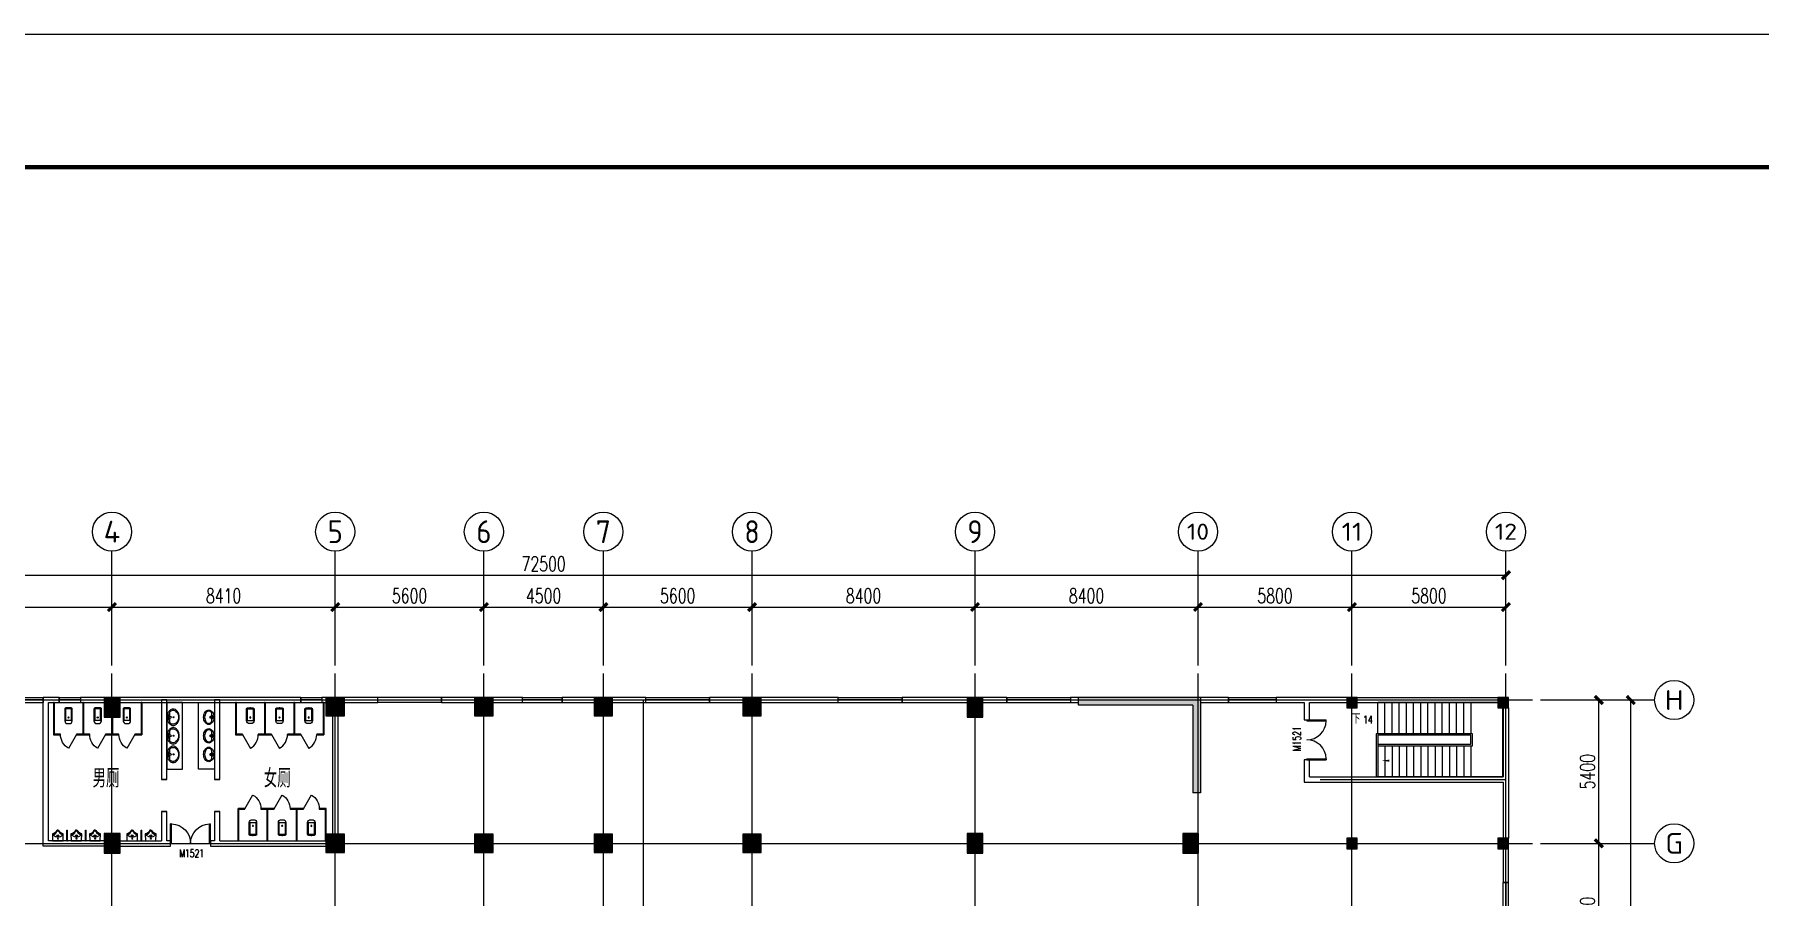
# Model space of a CAD drawing. Extents: x -1 to 1050000, y -900000 to 0.
# Drawn here: x 459762 to 524742, y -224264 to -191800 of the extents above; entities that cross this region are included whole.
import ezdxf
from ezdxf.enums import TextEntityAlignment as Align

# ---------------------------------------------------------------- set-up
doc = ezdxf.new("R2010")
doc.units = 0
doc.header["$LTSCALE"] = 1000
doc.header["$MEASUREMENT"] = 0
doc.linetypes.add('DASH', pattern=[0.35, 0.25, -0.1])
for name, color, linetype in [('AXIS', 3, 'Continuous'), ('AXIS_TEXT', 7, 'Continuous'), ('COLUMN', 9, 'Continuous'), ('DIM_SYMB', 3, 'Continuous'), ('G-ANNO-TTLB-THIN', 151, 'Continuous'), ('LATRINE', 6, 'Continuous'), ('LVTRY', 6, 'Continuous'), ('PUB_HATCH', 8, 'Continuous'), ('PUB_TEXT', 7, 'Continuous'), ('STAIR', 2, 'Continuous'), ('Text', 7, 'Continuous'), ('WALL', 9, 'Continuous'), ('WINDOW', 4, 'Continuous'), ('WINDOW_TEXT', 7, 'Continuous')]:
    doc.layers.add(name, color=color, linetype=linetype)
doc.layers.add('DOTE', color=1, linetype='Continuous', plot=False)
doc.layers.add('DOTE_EXCLUDED', color=1, linetype='Continuous', plot=False)
doc.layers.add('G-ANNO-TTLB-WIDE', color=214, linetype='Continuous', lineweight=100)
doc.styles.add('_TCH_AXIS', font='tssdeng.shx', dxfattribs={"bigfont": 'GBCBIG.shx'})
doc.styles.add('_TCH_DIM', font='SIMPLEX', dxfattribs={"bigfont": 'GBCBIG'})
doc.styles.add('_TCH_DIM_T3', font='SIMPLEX', dxfattribs={"width": 0.705882, "bigfont": 'GBCBIG'})
doc.styles.add('_TCH_WINDOW', font='SIMPLEX', dxfattribs={"bigfont": 'GBCBIG'})
doc.styles.add('COMPLEX', font='COMPLEX')
doc.styles.get("Standard").update_dxf_attribs({"font": 'gbenor.shx', "bigfont": 'gbcbig.shx'})
doc.dimstyles.new('_TCH_ARCH&&100', dxfattribs={"dimtxt": 297.5, "dimasz": 100, "dimexe": 250, "dimexo": 300, "dimgap": 126.25, "dimtad": 1, "dimdec": 0, "dimzin": 0, "dimdsep": 46, "dimtxsty": '_TCH_DIM_T3', "dimblk": 'ARCHTICK', "dimcen": 0.09, "dimclrt": 7, "dimazin": 2, "dimtfac": 1, "dimtdec": 0, "dimtix": 1, "dimtmove": 2, "dimatfit": 3, "dimfxl": 1, "dimtolj": 1, "dimtzin": 0, "dimarcsym": 0})

# ---------------------------------------------------------------- blocks, each defined once
blk = doc.blocks.new('_AXISO')
blk.add_circle((0, 0), 0.5)
at = {"layer": 'AXIS_TEXT', "style": 'COMPLEX', "width": 1.041667}
blk.add_attdef('A', text='', height=0.56, dxfattribs=at).set_placement((-0.25, -0.28), (0.25, -0.28), align=Align.FIT)
blk = doc.blocks.new('_ArchTick')
at = {"color": 0, "linetype": 'ByBlock', "const_width": 0.4}
blk.add_lwpolyline([(-0.5, -0.5), (0.5, 0.5)], dxfattribs=at)
blk = doc.blocks.new('*D342')
at = {"layer": 'AXIS', "color": 0, "lineweight": -2, "transparency": 16777216}
for p, q in [((454291, -215563), (454291, -213113)), ((462680, -215563), (462680, -213113)), ((454291, -213363), (462680, -213363))]:
    blk.add_line(p, q, dxfattribs=at)
at = {"layer": 'Defpoints', "color": 0, "transparency": 16777216}
for p in [(462680, -213363), (454291, -215863), (462680, -215863)]:
    blk.add_point(p, dxfattribs=at)
at = {"layer": 'AXIS', "color": 0, "lineweight": -2, "transparency": 16777216, "xscale": 300, "yscale": 300, "zscale": 300, "rotation": 180}
blk.add_blockref('_ArchTick', (454291, -213363), dxfattribs=at)
at = {"layer": 'AXIS', "color": 0, "lineweight": -2, "transparency": 16777216, "xscale": 300, "yscale": 300, "zscale": 300}
blk.add_blockref('_ArchTick', (462680, -213363), dxfattribs=at)
at = {"layer": 'AXIS', "color": 7, "transparency": 16777216, "insert": (458486, -212938), "char_height": 550, "attachment_point": 5, "style": '_TCH_DIM_T3'}
blk.add_mtext('\\A1;8390', dxfattribs=at)
blk = doc.blocks.new('*D343')
at = {"layer": 'AXIS', "color": 0, "lineweight": -2, "transparency": 16777216}
for p, q in [((462680, -215563), (462680, -213113)), ((471091, -215563), (471091, -213113)), ((462680, -213363), (471091, -213363))]:
    blk.add_line(p, q, dxfattribs=at)
at = {"layer": 'Defpoints', "color": 0, "transparency": 16777216}
for p in [(471091, -213363), (462680, -215863), (471091, -215863)]:
    blk.add_point(p, dxfattribs=at)
at = {"layer": 'AXIS', "color": 0, "lineweight": -2, "transparency": 16777216, "xscale": 300, "yscale": 300, "zscale": 300, "rotation": 180}
blk.add_blockref('_ArchTick', (462680, -213363), dxfattribs=at)
at = {"layer": 'AXIS', "color": 0, "lineweight": -2, "transparency": 16777216, "xscale": 300, "yscale": 300, "zscale": 300}
blk.add_blockref('_ArchTick', (471091, -213363), dxfattribs=at)
at = {"layer": 'AXIS', "color": 7, "transparency": 16777216, "insert": (466886, -212938), "char_height": 550, "attachment_point": 5, "style": '_TCH_DIM_T3'}
blk.add_mtext('\\A1;8410', dxfattribs=at)
blk = doc.blocks.new('*D344')
at = {"layer": 'AXIS', "color": 0, "lineweight": -2, "transparency": 16777216}
for p, q in [((471091, -215563), (471091, -213113)), ((476691, -215563), (476691, -213113)), ((471091, -213363), (476691, -213363))]:
    blk.add_line(p, q, dxfattribs=at)
at = {"layer": 'Defpoints', "color": 0, "transparency": 16777216}
for p in [(476691, -213363), (471091, -215863), (476691, -215863)]:
    blk.add_point(p, dxfattribs=at)
at = {"layer": 'AXIS', "color": 0, "lineweight": -2, "transparency": 16777216, "xscale": 300, "yscale": 300, "zscale": 300, "rotation": 180}
blk.add_blockref('_ArchTick', (471091, -213363), dxfattribs=at)
at = {"layer": 'AXIS', "color": 0, "lineweight": -2, "transparency": 16777216, "xscale": 300, "yscale": 300, "zscale": 300}
blk.add_blockref('_ArchTick', (476691, -213363), dxfattribs=at)
at = {"layer": 'AXIS', "color": 7, "transparency": 16777216, "insert": (473891, -212938), "char_height": 550, "attachment_point": 5, "style": '_TCH_DIM_T3'}
blk.add_mtext('\\A1;5600', dxfattribs=at)
blk = doc.blocks.new('*D345')
at = {"layer": 'AXIS', "color": 0, "lineweight": -2, "transparency": 16777216}
for p, q in [((476691, -215563), (476691, -213113)), ((481191, -215563), (481191, -213113)), ((476691, -213363), (481191, -213363))]:
    blk.add_line(p, q, dxfattribs=at)
at = {"layer": 'Defpoints', "color": 0, "transparency": 16777216}
for p in [(481191, -213363), (476691, -215863), (481191, -215863)]:
    blk.add_point(p, dxfattribs=at)
at = {"layer": 'AXIS', "color": 0, "lineweight": -2, "transparency": 16777216, "xscale": 300, "yscale": 300, "zscale": 300, "rotation": 180}
blk.add_blockref('_ArchTick', (476691, -213363), dxfattribs=at)
at = {"layer": 'AXIS', "color": 0, "lineweight": -2, "transparency": 16777216, "xscale": 300, "yscale": 300, "zscale": 300}
blk.add_blockref('_ArchTick', (481191, -213363), dxfattribs=at)
at = {"layer": 'AXIS', "color": 7, "transparency": 16777216, "insert": (478941, -212938), "char_height": 550, "attachment_point": 5, "style": '_TCH_DIM_T3'}
blk.add_mtext('\\A1;4500', dxfattribs=at)
blk = doc.blocks.new('*D346')
at = {"layer": 'AXIS', "color": 0, "lineweight": -2, "transparency": 16777216}
for p, q in [((481191, -215563), (481191, -213113)), ((486791, -215563), (486791, -213113)), ((481191, -213363), (486791, -213363))]:
    blk.add_line(p, q, dxfattribs=at)
at = {"layer": 'Defpoints', "color": 0, "transparency": 16777216}
for p in [(486791, -213363), (481191, -215863), (486791, -215863)]:
    blk.add_point(p, dxfattribs=at)
at = {"layer": 'AXIS', "color": 0, "lineweight": -2, "transparency": 16777216, "xscale": 300, "yscale": 300, "zscale": 300, "rotation": 180}
blk.add_blockref('_ArchTick', (481191, -213363), dxfattribs=at)
at = {"layer": 'AXIS', "color": 0, "lineweight": -2, "transparency": 16777216, "xscale": 300, "yscale": 300, "zscale": 300}
blk.add_blockref('_ArchTick', (486791, -213363), dxfattribs=at)
at = {"layer": 'AXIS', "color": 7, "transparency": 16777216, "insert": (483991, -212938), "char_height": 550, "attachment_point": 5, "style": '_TCH_DIM_T3'}
blk.add_mtext('\\A1;5600', dxfattribs=at)
blk = doc.blocks.new('*D347')
at = {"layer": 'AXIS', "color": 0, "lineweight": -2, "transparency": 16777216}
for p, q in [((486791, -215563), (486791, -213113)), ((495191, -215563), (495191, -213113)), ((486791, -213363), (495191, -213363))]:
    blk.add_line(p, q, dxfattribs=at)
at = {"layer": 'Defpoints', "color": 0, "transparency": 16777216}
for p in [(495191, -213363), (486791, -215863), (495191, -215863)]:
    blk.add_point(p, dxfattribs=at)
at = {"layer": 'AXIS', "color": 0, "lineweight": -2, "transparency": 16777216, "xscale": 300, "yscale": 300, "zscale": 300, "rotation": 180}
blk.add_blockref('_ArchTick', (486791, -213363), dxfattribs=at)
at = {"layer": 'AXIS', "color": 0, "lineweight": -2, "transparency": 16777216, "xscale": 300, "yscale": 300, "zscale": 300}
blk.add_blockref('_ArchTick', (495191, -213363), dxfattribs=at)
at = {"layer": 'AXIS', "color": 7, "transparency": 16777216, "insert": (490991, -212938), "char_height": 550, "attachment_point": 5, "style": '_TCH_DIM_T3'}
blk.add_mtext('\\A1;8400', dxfattribs=at)
blk = doc.blocks.new('*D348')
at = {"layer": 'AXIS', "color": 0, "lineweight": -2, "transparency": 16777216}
for p, q in [((495191, -215563), (495191, -213113)), ((503591, -215563), (503591, -213113)), ((495191, -213363), (503591, -213363))]:
    blk.add_line(p, q, dxfattribs=at)
at = {"layer": 'Defpoints', "color": 0, "transparency": 16777216}
for p in [(503591, -213363), (495191, -215863), (503591, -215863)]:
    blk.add_point(p, dxfattribs=at)
at = {"layer": 'AXIS', "color": 0, "lineweight": -2, "transparency": 16777216, "xscale": 300, "yscale": 300, "zscale": 300, "rotation": 180}
blk.add_blockref('_ArchTick', (495191, -213363), dxfattribs=at)
at = {"layer": 'AXIS', "color": 0, "lineweight": -2, "transparency": 16777216, "xscale": 300, "yscale": 300, "zscale": 300}
blk.add_blockref('_ArchTick', (503591, -213363), dxfattribs=at)
at = {"layer": 'AXIS', "color": 7, "transparency": 16777216, "insert": (499391, -212938), "char_height": 550, "attachment_point": 5, "style": '_TCH_DIM_T3'}
blk.add_mtext('\\A1;8400', dxfattribs=at)
blk = doc.blocks.new('*D318')
at = {"layer": 'AXIS', "color": 0, "lineweight": -2, "transparency": 16777216}
for p, q in [((503591, -215563), (503591, -213113)), ((509391, -215563), (509391, -213113)), ((503591, -213363), (509391, -213363))]:
    blk.add_line(p, q, dxfattribs=at)
at = {"layer": 'Defpoints', "color": 0, "transparency": 16777216}
for p in [(509391, -213363), (503591, -215863), (509391, -215863)]:
    blk.add_point(p, dxfattribs=at)
at = {"layer": 'AXIS', "color": 0, "lineweight": -2, "transparency": 16777216, "xscale": 300, "yscale": 300, "zscale": 300, "rotation": 180}
blk.add_blockref('_ArchTick', (503591, -213363), dxfattribs=at)
at = {"layer": 'AXIS', "color": 0, "lineweight": -2, "transparency": 16777216, "xscale": 300, "yscale": 300, "zscale": 300}
blk.add_blockref('_ArchTick', (509391, -213363), dxfattribs=at)
at = {"layer": 'AXIS', "color": 7, "transparency": 16777216, "insert": (506491, -212938), "char_height": 550, "attachment_point": 5, "style": '_TCH_DIM_T3'}
blk.add_mtext('\\A1;5800', dxfattribs=at)
blk = doc.blocks.new('*D319')
at = {"layer": 'AXIS', "color": 0, "lineweight": -2, "transparency": 16777216}
for p, q in [((509391, -215563), (509391, -213113)), ((515191, -215563), (515191, -213113)), ((509391, -213363), (515191, -213363))]:
    blk.add_line(p, q, dxfattribs=at)
at = {"layer": 'Defpoints', "color": 0, "transparency": 16777216}
for p in [(515191, -213363), (509391, -215863), (515191, -215863)]:
    blk.add_point(p, dxfattribs=at)
at = {"layer": 'AXIS', "color": 0, "lineweight": -2, "transparency": 16777216, "xscale": 300, "yscale": 300, "zscale": 300, "rotation": 180}
blk.add_blockref('_ArchTick', (509391, -213363), dxfattribs=at)
at = {"layer": 'AXIS', "color": 0, "lineweight": -2, "transparency": 16777216, "xscale": 300, "yscale": 300, "zscale": 300}
blk.add_blockref('_ArchTick', (515191, -213363), dxfattribs=at)
at = {"layer": 'AXIS', "color": 7, "transparency": 16777216, "insert": (512291, -212938), "char_height": 550, "attachment_point": 5, "style": '_TCH_DIM_T3'}
blk.add_mtext('\\A1;5800', dxfattribs=at)
blk = doc.blocks.new('*D320')
at = {"layer": 'AXIS', "color": 0, "lineweight": -2, "transparency": 16777216}
for p, q in [((442691, -215163), (442691, -211913)), ((442691, -212163), (515191, -212163)), ((515191, -215163), (515191, -211913))]:
    blk.add_line(p, q, dxfattribs=at)
at = {"layer": 'Defpoints', "color": 0, "transparency": 16777216}
for p in [(515191, -212163), (442691, -215463), (515191, -215463)]:
    blk.add_point(p, dxfattribs=at)
at = {"layer": 'AXIS', "color": 0, "lineweight": -2, "transparency": 16777216, "xscale": 300, "yscale": 300, "zscale": 300, "rotation": 180}
blk.add_blockref('_ArchTick', (442691, -212163), dxfattribs=at)
at = {"layer": 'AXIS', "color": 0, "lineweight": -2, "transparency": 16777216, "xscale": 300, "yscale": 300, "zscale": 300}
blk.add_blockref('_ArchTick', (515191, -212163), dxfattribs=at)
at = {"layer": 'AXIS', "color": 7, "transparency": 16777216, "insert": (478941, -211738), "char_height": 550, "attachment_point": 5, "style": '_TCH_DIM_T3'}
blk.add_mtext('\\A1;72500', dxfattribs=at)
blk = doc.blocks.new('*D326')
at = {"layer": 'AXIS', "color": 0, "lineweight": -2, "transparency": 16777216}
for p, q in [((516491, -222263), (518941, -222263)), ((518691, -227613), (518691, -222263)), ((516491, -227613), (518941, -227613))]:
    blk.add_line(p, q, dxfattribs=at)
at = {"layer": 'Defpoints', "color": 0, "transparency": 16777216}
for p in [(516191, -222263), (518691, -222263), (516191, -227613)]:
    blk.add_point(p, dxfattribs=at)
at = {"layer": 'AXIS', "color": 0, "lineweight": -2, "transparency": 16777216, "xscale": 300, "yscale": 300, "zscale": 300}
for p, rotation in [((518691, -222263), 90), ((518691, -227613), 270)]:
    blk.add_blockref('_ArchTick', p, dxfattribs=dict(at, rotation=rotation))
at = {"layer": 'AXIS', "color": 7, "transparency": 16777216, "insert": (518266, -224938), "char_height": 550, "attachment_point": 5, "rotation": 90, "style": '_TCH_DIM_T3'}
blk.add_mtext('\\A1;5350', dxfattribs=at)
blk = doc.blocks.new('*D327')
at = {"layer": 'AXIS', "color": 0, "lineweight": -2, "transparency": 16777216}
for p, q in [((516491, -216863), (518941, -216863)), ((518691, -222263), (518691, -216863)), ((516491, -222263), (518941, -222263))]:
    blk.add_line(p, q, dxfattribs=at)
at = {"layer": 'Defpoints', "color": 0, "transparency": 16777216}
for p in [(516191, -216863), (518691, -216863), (516191, -222263)]:
    blk.add_point(p, dxfattribs=at)
at = {"layer": 'AXIS', "color": 0, "lineweight": -2, "transparency": 16777216, "xscale": 300, "yscale": 300, "zscale": 300}
for p, rotation in [((518691, -216863), 90), ((518691, -222263), 270)]:
    blk.add_blockref('_ArchTick', p, dxfattribs=dict(at, rotation=rotation))
at = {"layer": 'AXIS', "color": 7, "transparency": 16777216, "insert": (518266, -219563), "char_height": 550, "attachment_point": 5, "rotation": 90, "style": '_TCH_DIM_T3'}
blk.add_mtext('\\A1;5400', dxfattribs=at)
blk = doc.blocks.new('*D328')
at = {"layer": 'AXIS', "color": 0, "lineweight": -2, "transparency": 16777216}
for p, q in [((516891, -216863), (520141, -216863)), ((519891, -258163), (519891, -216863)), ((516891, -258163), (520141, -258163))]:
    blk.add_line(p, q, dxfattribs=at)
at = {"layer": 'Defpoints', "color": 0, "transparency": 16777216}
for p in [(516591, -216863), (519891, -216863), (516591, -258163)]:
    blk.add_point(p, dxfattribs=at)
at = {"layer": 'AXIS', "color": 0, "lineweight": -2, "transparency": 16777216, "xscale": 300, "yscale": 300, "zscale": 300}
for p, rotation in [((519891, -216863), 90), ((519891, -258163), 270)]:
    blk.add_blockref('_ArchTick', p, dxfattribs=dict(at, rotation=rotation))
at = {"layer": 'AXIS', "color": 7, "transparency": 16777216, "insert": (519466, -237513), "char_height": 550, "attachment_point": 5, "rotation": 90, "style": '_TCH_DIM_T3'}
blk.add_mtext('\\A1;41300', dxfattribs=at)
blk = doc.blocks.new('_FZH')
blk.add_lwpolyline([(-0.5, -0.5), (0.5, -0.5), (0.5, 0.5), (-0.5, 0.5)], close=True)
at = {"layer": 'PUB_HATCH'}
blk.add_solid([(-0.5, -0.5), (0.5, -0.5), (-0.5, 0.5), (0.5, 0.5)], dxfattribs=at)
blk = doc.blocks.new('$lvtry$00000202')
at = {"color": 0}
for p, q in [((140, -470, 0), (-140, -470, 0)), ((-110, -40, 0), (-110, -470, 0)), ((100, -30, 0), (-100, -30, 0)), ((110, -470, 0), (110, -40, 0))]:
    blk.add_line(p, q, dxfattribs=at)
at = {"color": 0, "elevation": 0}
blk.add_lwpolyline([(140, -40, 0.414214), (100, 0), (-100, 0, 0.414214), (-140, -40), (-140, -480, 0.414214), (-30, -590), (30, -590, 0.414214), (140, -480)], format="xyb", close=True, dxfattribs=at)
at = {"color": 0}
blk.add_circle((0, -359, 0), 20, dxfattribs=at)
for centre, start, end in [((-100, -40, 0), 90, 180), ((100, -40, 0), 0, 90)]:
    blk.add_arc(centre, 10, start, end, dxfattribs=at)
for p in [(0, 0, 0), (0, -359, 0)]:
    blk.add_point(p, dxfattribs=at)
blk = doc.blocks.new('$TCHSYS$APDOOR2D')
blk.add_line((0.5, 0), (0, 0.87))
at = {"lineweight": 13}
blk.add_arc((0.5, 0), 1, 120, 180, dxfattribs=at)
blk = doc.blocks.new('$DorLib2D$00000002')
for p, q in [((-0.5, 0), (-0.5, 0.4875)), ((-0.475, 0.4875), (-0.5, 0.4875)), ((-0.475, 0), (-0.475, 0.4875)), ((0.475, 0), (0.475, 0.4875)), ((0.475, 0.4875), (0.5, 0.4875)), ((0.5, 0), (0.5, 0.4875)), ((-0.5, 0), (-0.475, 0)), ((0.5, 0), (0.475, 0))]:
    blk.add_line(p, q)
at = {"lineweight": 13}
for centre, start, end in [((-0.4875, 0), 0, 88.53072), ((0.4875, 0), 91.46928, 180)]:
    blk.add_arc(centre, 0.4875, start, end, dxfattribs=at)
blk = doc.blocks.new('$lvtry$00000225')
at = {"color": 0}
blk.add_line((-181, -234), (-181, -234), dxfattribs=at)
blk.add_lwpolyline([(53, -374, -0.307493), (205, -257), (195, 0), (-195, 0), (-205, -256, -0.265776), (-54, -366, 0.591279)], format="xyb", close=True, dxfattribs=at)
for centre, radius in [((-1, -182), 40.3), ((-6, -75), 15.8)]:
    blk.add_circle(centre, radius, dxfattribs=at)
for centre, radius, start, end in [((-161, -223), 22.7, 134.58574, 206.45735), ((-200, -412), 179, 22.29844, 83.80425), ((-5, -382), 245, 45.41426, 134.58574), ((1, -326), 39.6, 206.43535, 337.70342), ((199, -407), 174, 100.56764, 157.70342), ((153, -222), 20.3, 314.58574, 45.41426)]:
    blk.add_arc(centre, radius, start, end, dxfattribs=at)
for p in [(-6, -75), (-1, -182)]:
    blk.add_point(p, dxfattribs=at)
blk = doc.blocks.new('$lvtry$00000196')
at = {"color": 0}
for points in [[(219, -385, 0.106486), (289, -308, 0.130324), (310, -225, 0.130324), (289, -143, 0.106486), (219, -66, 0.084172), (123, -18, 0.073176), (0, 0, 0.073176), (-123, -18, 0.084172), (-219, -66, 0.106486), (-289, -143, 0.130324), (-310, -225, 0.130324), (-289, -308, 0.106486), (-219, -385, 0.084172), (-123, -433, 0.073176), (0, -451, 0.073176), (123, -433, 0.084172)], [(-22, -44), (-17, -142, 1), (21, -142), (26, -44, 0.493794)]]:
    blk.add_lwpolyline(points, format="xyb", close=True, dxfattribs=at)
for points in [[(-218, -329, -0.467303), (-199, -103, -0.154885), (-179, -96), (-17, -96, -0.154885)], [(21, -96), (183, -96, -0.154885), (203, -103, -0.467303), (222, -329, -0.210278), (2, -430, -0.210278), (-218, -329, -0.467303)]]:
    blk.add_lwpolyline(points, format="xyb", dxfattribs=at)
for points in [[(-52, -25), (56, -25)], [(-52, -78), (-20, -78)], [(24, -78), (56, -78)]]:
    blk.add_lwpolyline(points, dxfattribs=at)
for centre, radius in [((-52, -52), 19.4), ((-52, -52), 12.6), ((2, -241), 19.7), ((2, -241), 14.7), ((56, -52), 19.4), ((56, -52), 12.6)]:
    blk.add_circle(centre, radius, dxfattribs=at)
for centre, start, end in [((-52, -52), 90, 270), ((56, -52), 270, 90)]:
    blk.add_arc(centre, 26.5, start, end, dxfattribs=at)
for p in [(2, -62), (2, -241)]:
    blk.add_point(p, dxfattribs=at)
blk = doc.blocks.new('$lvtry$00000195')
at = {"color": 0}
for p, q in [((-165, -91), (-34, -91)), ((-17, -58), (-17, -48)), ((-16, -91), (-11, -91)), ((11, -91), (165, -91)), ((17, -58), (17, -48))]:
    blk.add_line(p, q, dxfattribs=at)
blk.add_lwpolyline([(273, -195, -0.132138), (254, -266, -0.106661), (193, -332, -0.083339), (108, -374, -0.072039), (0, -389, -0.072039), (-108, -374, -0.083339), (-193, -332, -0.106661), (-254, -266, -0.132138), (-273, -195, -0.132138), (-254, -124, -0.106661), (-193, -57, -0.083339), (-108, -16, -0.072039), (0, 0, -0.072039), (108, -16, -0.083339), (193, -57, -0.106661), (254, -124, -0.132138)], format="xyb", close=True, dxfattribs=at)
blk.add_circle((0, -58), 16.7, dxfattribs=at)
for centre, radius, start, end in [((-131, -195), 101, 149.8906, 180), ((-131, -195), 101, 180, 210.1094), ((-68, -231), 174, 128.92569, 149.8906), ((-68, -158), 174, 210.1094, 234.46232), ((-165, -111), 20, 90, 128.92569), ((-27, -100), 245, 234.46232, 253.51826), ((0, -9), 340, 253.51826, 270), ((-40, -49), 10.1, 106.60956, 258.16482), ((-64, 218), 259, 274.70692, 282.37316), ((-75, -228), 173, 71.36005, 79.18732), ((-29, -95), 6.77, 155.34398, 308.32242), ((-171, 3), 166, 324.84107, 338.13372), ((-171, 3), 170, 324.84107, 331.35233), ((-29, -95), 3.37, 155.34398, 308.32242), ((100, -210), 170, 132.31406, 138.82532), ((100, -210), 166, 125.53268, 138.82532), ((0, -131), 25, 112.516, 67.484), ((-12, -74), 10.6, 201.89238, 261.77402), ((0, -48), 16.7, 0, 180), ((-381, -131), 372, 2.39824, 6.76269), ((0, -111), 9.9, 201.78369, 338.21631), ((0, -9), 340, 270, 286.48174), ((64, 218), 259, 257.62684, 265.29308), ((381, -131), 372, 170.10083, 177.60176), ((75, -228), 173, 100.81268, 110.41907), ((40, -49), 10.1, 281.83518, 73.39044), ((27, -100), 245, 286.48174, 305.53768), ((165, -111), 20, 51.07431, 90), ((165, -111), 20, 51.07431, 90), ((68, -158), 174, 305.53768, 329.8906), ((68, -231), 174, 30.1094, 51.07431), ((131, -195), 101, 0, 30.1094), ((131, -195), 101, 329.8906, 0)]:
    blk.add_arc(centre, radius, start, end, dxfattribs=at)
for p in [(0, -58), (0, -131)]:
    blk.add_point(p, dxfattribs=at)
blk = doc.blocks.new('$WINLIB2D$00000002')
at = {"color": 0}
for points in [[(-0.5, 0.5), (0.5, 0.5)], [(-0.5, 0.5), (-0.5, -0.5)], [(0.5, 0.5), (0.5, -0.5)], [(0.5, 0), (-0.5, 0)], [(-0.5, -0.5), (0.5, -0.5)]]:
    blk.add_lwpolyline(points, dxfattribs=at)

msp = doc.modelspace()

# ---------------------------------------------------------------- hatches: boundary and pattern name
at = {"layer": 'PUB_HATCH'}
for points in [[(503390.6, -217063.26), (503690.6, -216763.26), (499090.6, -216763.26), (499090.6, -217063.26)], [(503690.6, -216763.26), (503390.6, -217063.26), (503390.6, -220363.26), (503690.6, -220363.26)]]:
    msp.add_hatch(color=256, dxfattribs=at).paths.add_polyline_path(points)

# ---------------------------------------------------------------- linework, layer by layer
at = {"layer": 'AXIS'}
for p, q in [((462680.48, -215263.26), (462680.48, -211263.26)), ((471090.6, -215263.26), (471090.6, -211263.26)), ((476690.6, -215263.26), (476690.6, -211263.26)), ((481190.6, -215263.26), (481190.6, -211263.26)), ((486790.6, -215263.26), (486790.6, -211263.26)), ((495190.6, -215263.26), (495190.6, -211263.26)), ((503590.6, -215263.26), (503590.6, -211263.26)), ((509390.6, -215263.26), (509390.6, -211263.26)), ((515190.6, -215263.26), (515190.6, -211263.26)), ((516790.6, -216863.26), (520790.6, -216863.26)), ((516790.6, -222263.26), (520790.6, -222263.26))]:
    msp.add_line(p, q, dxfattribs=at)
at = {"layer": 'DIM_SYMB'}
msp.add_lwpolyline([(510225.6, -217578.26, 0, 0, 0), (514470.6, -217578.26, 0, 0, 0), (514470.6, -219148.26, 0, 0, 0), (510495.6, -219148.26, 0, 80, 0), (510795.6, -219148.26, 0, 0, 0)], format="xyseb", dxfattribs=at)
at = {"layer": 'DOTE'}
for p, q in [((462680.48, -259163.26), (462680.48, -215863.26)), ((471090.6, -259163.26), (471090.6, -215863.26)), ((476690.6, -259163.26), (476690.6, -215863.26)), ((481190.6, -259163.26), (481190.6, -215863.26)), ((486790.6, -259163.26), (486790.6, -215863.26)), ((495190.6, -259163.26), (495190.6, -215863.26)), ((503590.6, -259163.26), (503590.6, -215863.26)), ((509390.6, -259163.26), (509390.6, -215863.26)), ((515190.6, -259163.26), (515190.6, -215863.26)), ((441690.6, -216863.26), (516190.6, -216863.26)), ((441690.6, -222263.26), (516190.6, -222263.26))]:
    msp.add_line(p, q, dxfattribs=at)
at = {"layer": 'DOTE_EXCLUDED'}
for p, q in [((482690.6, -216863.26), (482690.6, -227613.26)), ((508190.6, -219863.26), (515190.6, -219863.26))]:
    msp.add_line(p, q, dxfattribs=at)
at = {"layer": 'G-ANNO-TTLB-THIN'}
msp.add_lwpolyline([(419999.47, -191800.03), (419999.47, -360000.03), (538799.47, -360000.03), (538799.47, -191800.03)], close=True, dxfattribs=at)
at = {"layer": 'G-ANNO-TTLB-WIDE'}
msp.add_lwpolyline([(536799.47, -196800.03), (421999.47, -196800.03), (421999.47, -358000.03), (536799.47, -358000.03)], close=True, dxfattribs=at)
at = {"layer": 'LATRINE'}
for p, q in [((460478.2, -216963.26), (460478.2, -218175.76)), ((460503.2, -216963.26), (460478.2, -216963.26)), ((460503.2, -216963.26), (460503.2, -218150.76)), ((461578.16, -216963.26), (461578.16, -218150.76)), ((461603.16, -216963.26), (461578.16, -216963.26)), ((461603.16, -216963.26), (461603.16, -218150.76)), ((463778.04, -216963.26), (463778.04, -218150.76)), ((463803.04, -216963.26), (463778.04, -216963.26)), ((463803.04, -216963.26), (463803.04, -218175.76)), ((467330.2, -216963.26), (467330.2, -218175.76)), ((467355.2, -216963.26), (467330.2, -216963.26)), ((467355.2, -216963.26), (467355.2, -218150.76)), ((468430.14, -216963.26), (468430.14, -218150.76)), ((468455.14, -216963.26), (468430.14, -216963.26)), ((468455.14, -216963.26), (468455.14, -218150.76)), ((469530.08, -216963.26), (469530.08, -218150.76)), ((469555.08, -216963.26), (469530.08, -216963.26)), ((469555.08, -216963.26), (469555.08, -218150.76)), ((470630.03, -216963.26), (470630.03, -218150.76)), ((470655.03, -216963.26), (470630.03, -216963.26)), ((470655.03, -216963.26), (470655.03, -218175.76)), ((462678.1, -217513.26), (462678.1, -218150.76)), ((462703.1, -217513.26), (462703.1, -218150.76)), ((460478.2, -218175.76), (460740.68, -218175.76)), ((460740.68, -218150.76), (460503.2, -218150.76)), ((460740.68, -218175.76), (460740.68, -218150.76)), ((461578.16, -218150.76), (461340.68, -218150.76)), ((461340.68, -218150.76), (461340.68, -218175.76)), ((461340.68, -218175.76), (461840.63, -218175.76)), ((461840.63, -218150.76), (461603.16, -218150.76)), ((461840.63, -218175.76), (461840.63, -218150.76)), ((462678.1, -218150.76), (462440.63, -218150.76)), ((462440.63, -218150.76), (462440.63, -218175.76)), ((462440.63, -218175.76), (462940.57, -218175.76)), ((462940.57, -218150.76), (462703.1, -218150.76)), ((462940.57, -218175.76), (462940.57, -218150.76)), ((463778.04, -218150.76), (463540.57, -218150.76)), ((463540.57, -218150.76), (463540.57, -218175.76)), ((463540.57, -218175.76), (463803.04, -218175.76)), ((467330.2, -218175.76), (467592.67, -218175.76)), ((467592.67, -218150.76), (467355.2, -218150.76)), ((467592.67, -218175.76), (467592.67, -218150.76)), ((468430.14, -218150.76), (468192.67, -218150.76)), ((468192.67, -218150.76), (468192.67, -218175.76)), ((468192.67, -218175.76), (468692.61, -218175.76)), ((468692.61, -218150.76), (468455.14, -218150.76)), ((468692.61, -218175.76), (468692.61, -218150.76)), ((469530.08, -218150.76), (469292.61, -218150.76)), ((469292.61, -218150.76), (469292.61, -218175.76)), ((469292.61, -218175.76), (469792.56, -218175.76)), ((469792.56, -218150.76), (469555.08, -218150.76)), ((469792.56, -218175.76), (469792.56, -218150.76)), ((470630.03, -218150.76), (470392.56, -218150.76)), ((470392.56, -218150.76), (470392.56, -218175.76)), ((470392.56, -218175.76), (470655.03, -218175.76)), ((467428.1, -222163.26), (467428.1, -220950.76)), ((467690.61, -220950.76), (467428.1, -220950.76)), ((467453.1, -222163.26), (467453.1, -220975.76)), ((467453.1, -220975.76), (467690.61, -220975.76)), ((467690.61, -220975.76), (467690.61, -220950.76)), ((468790.59, -220950.76), (468290.61, -220950.76)), ((468290.61, -220950.76), (468290.61, -220975.76)), ((468290.61, -220975.76), (468528.1, -220975.76)), ((468528.1, -222163.26), (468528.1, -220975.76)), ((468553.1, -222163.26), (468553.1, -220975.76)), ((468553.1, -220975.76), (468790.59, -220975.76)), ((468790.59, -220975.76), (468790.59, -220950.76)), ((469890.58, -220950.76), (469390.59, -220950.76)), ((469390.59, -220950.76), (469390.59, -220975.76)), ((469390.59, -220975.76), (469628.1, -220975.76)), ((469628.1, -222163.26), (469628.1, -220975.76)), ((469653.1, -222163.26), (469653.1, -220975.76)), ((469653.1, -220975.76), (469890.58, -220975.76)), ((469890.58, -220975.76), (469890.58, -220950.76)), ((470753.1, -220950.76), (470490.58, -220950.76)), ((470490.58, -220950.76), (470490.58, -220975.76)), ((470490.58, -220975.76), (470728.1, -220975.76)), ((470728.1, -222163.26), (470728.1, -220975.76)), ((470753.1, -221913.26), (470753.1, -220950.76)), ((460981.66, -222163.26), (460981.66, -221763.26)), ((460981.66, -221763.26), (461006.66, -221763.26)), ((460981.66, -222163.26), (461006.66, -222163.26)), ((461006.66, -222163.26), (461006.66, -221763.26)), ((461681.42, -222163.26), (461681.42, -221763.26)), ((461681.42, -221763.26), (461706.42, -221763.26)), ((461681.42, -222163.26), (461706.42, -222163.26)), ((461706.42, -222163.26), (461706.42, -221763.26)), ((463780.68, -222163.26), (463780.68, -221763.26)), ((463780.68, -221763.26), (463805.68, -221763.26)), ((463780.68, -222163.26), (463805.68, -222163.26)), ((463805.68, -222163.26), (463805.68, -221763.26)), ((467428.1, -222163.26), (467453.1, -222163.26)), ((468528.1, -222163.26), (468553.1, -222163.26)), ((469628.1, -222163.26), (469653.1, -222163.26))]:
    msp.add_line(p, q, dxfattribs=at)
at = {"layer": 'LVTRY'}
for points in [[(464740.6, -216963.26), (464740.6, -219463.26), (465340.6, -219463.26), (465340.6, -216963.26)], [(466540.6, -216963.26), (466540.6, -219463.26), (465940.6, -219463.26), (465940.6, -216963.26)]]:
    msp.add_lwpolyline(points, close=True, dxfattribs=at)
at = {"layer": 'STAIR'}
for p, q in [((514890.6, -216963.26), (510360.6, -216963.26)), ((510360.6, -218133.26), (510360.6, -216963.26)), ((510630.6, -218133.26), (510630.6, -216963.26)), ((510900.6, -218133.26), (510900.6, -216963.26)), ((511170.6, -218133.26), (511170.6, -216963.26)), ((511440.6, -218133.26), (511440.6, -216963.26)), ((511710.6, -218133.26), (511710.6, -216963.26)), ((511980.6, -218133.26), (511980.6, -216963.26)), ((512250.6, -218133.26), (512250.6, -216963.26)), ((512520.6, -218133.26), (512520.6, -216963.26)), ((512790.6, -218133.26), (512790.6, -216963.26)), ((513060.6, -218133.26), (513060.6, -216963.26)), ((513330.6, -218133.26), (513330.6, -216963.26)), ((513600.6, -218133.26), (513600.6, -216963.26)), ((513870.6, -216963.26), (513870.6, -218133.26)), ((515070.6, -219763.26), (515070.6, -217163.26)), ((513930.6, -218133.26), (510300.6, -218133.26)), ((510300.6, -218133.26), (510300.6, -219763.26)), ((513870.6, -218193.26), (510360.6, -218193.26)), ((510360.6, -218193.26), (510360.6, -219763.26)), ((513870.6, -218533.26), (513870.6, -218193.26)), ((513930.6, -218593.26), (513930.6, -218133.26)), ((510360.6, -218533.26), (513870.6, -218533.26)), ((510360.6, -218593.26), (513930.6, -218593.26)), ((510630.6, -218593.26), (510630.6, -219763.26)), ((510900.6, -218593.26), (510900.6, -219763.26)), ((511170.6, -218593.26), (511170.6, -219763.26)), ((511440.6, -218593.26), (511440.6, -219763.26)), ((511710.6, -218593.26), (511710.6, -219763.26)), ((511980.6, -218593.26), (511980.6, -219763.26)), ((512250.6, -218593.26), (512250.6, -219763.26)), ((512520.6, -218593.26), (512520.6, -219763.26)), ((512790.6, -218593.26), (512790.6, -219763.26)), ((513060.6, -218593.26), (513060.6, -219763.26)), ((513330.6, -218593.26), (513330.6, -219763.26)), ((513600.6, -218593.26), (513600.6, -219763.26)), ((513870.6, -218593.26), (513870.6, -219763.26)), ((515070.6, -219763.26), (510300.6, -219763.26))]:
    msp.add_line(p, q, dxfattribs=at)
at = {"layer": 'WALL'}
for p, q in [((460090.6, -222363.26), (460090.6, -216763.26)), ((460690.6, -216763.26), (460090.6, -216763.26)), ((460290.6, -222163.26), (460290.6, -216963.26)), ((460290.6, -216963.26), (460690.6, -216963.26)), ((460690.6, -216963.26), (460690.6, -216763.26)), ((462390.6, -216763.26), (461490.6, -216763.26)), ((461490.6, -216763.26), (461490.6, -216963.26)), ((461490.6, -216963.26), (462390.6, -216963.26)), ((469790.6, -216763.26), (462990.6, -216763.26)), ((462990.6, -216963.26), (469790.6, -216963.26)), ((464540.6, -216863.26), (464540.6, -219863.26)), ((464740.6, -216863.26), (464540.6, -216863.26)), ((464740.6, -219863.26), (464740.6, -216863.26)), ((466540.6, -216863.26), (466540.6, -219863.26)), ((466740.6, -216863.26), (466540.6, -216863.26)), ((466740.6, -219863.26), (466740.6, -216863.26)), ((469790.6, -216963.26), (469790.6, -216763.26)), ((470740.6, -216763.26), (470590.6, -216763.26)), ((470590.6, -216763.26), (470590.6, -216963.26)), ((470590.6, -216963.26), (470740.6, -216963.26)), ((472690.6, -216763.26), (471440.6, -216763.26)), ((471440.6, -216963.26), (472690.6, -216963.26)), ((472690.6, -216963.26), (472690.6, -216763.26)), ((476340.6, -216763.26), (475090.6, -216763.26)), ((475090.6, -216763.26), (475090.6, -216963.26)), ((475090.6, -216963.26), (476340.6, -216963.26)), ((478140.6, -216763.26), (477040.6, -216763.26)), ((477040.6, -216963.26), (478140.6, -216963.26)), ((478140.6, -216963.26), (478140.6, -216763.26)), ((480840.6, -216763.26), (479640.6, -216763.26)), ((479640.6, -216763.26), (479640.6, -216963.26)), ((479640.6, -216963.26), (480840.6, -216963.26)), ((482790.6, -216763.26), (481540.6, -216763.26)), ((481540.6, -216963.26), (482790.6, -216963.26)), ((482790.6, -216963.26), (482790.6, -216763.26)), ((486440.6, -216763.26), (485190.6, -216763.26)), ((485190.6, -216763.26), (485190.6, -216963.26)), ((485190.6, -216963.26), (486440.6, -216963.26)), ((490040.6, -216763.26), (487140.6, -216763.26)), ((487140.6, -216963.26), (490040.6, -216963.26)), ((490040.6, -216963.26), (490040.6, -216763.26)), ((494890.6, -216763.26), (492440.6, -216763.26)), ((492440.6, -216763.26), (492440.6, -216963.26)), ((492440.6, -216963.26), (494890.6, -216963.26)), ((496390.6, -216763.26), (495490.6, -216763.26)), ((495490.6, -216963.26), (496390.6, -216963.26)), ((496390.6, -216963.26), (496390.6, -216763.26)), ((504740.6, -216763.26), (498790.6, -216763.26)), ((498790.6, -216763.26), (498790.6, -216963.26)), ((498790.6, -216963.26), (499090.6, -216963.26)), ((499090.6, -217063.26), (499090.6, -216763.26)), ((503690.6, -216763.26), (503690.6, -220363.26)), ((503690.6, -216963.26), (504740.6, -216963.26)), ((504740.6, -216963.26), (504740.6, -216763.26)), ((509190.6, -216763.26), (506540.6, -216763.26)), ((506540.6, -216763.26), (506540.6, -216963.26)), ((506540.6, -216963.26), (507590.6, -216963.26)), ((507590.6, -216963.26), (507590.6, -217613.26)), ((507790.6, -217613.26), (507790.6, -216963.26)), ((507790.6, -216963.26), (509190.6, -216963.26)), ((509590.6, -216763.26), (514890.6, -216763.26)), ((509590.6, -216963.26), (514890.6, -216963.26)), ((470990.6, -217463.26), (470990.6, -221913.26)), ((471190.6, -217463.26), (471190.6, -221913.26)), ((503390.6, -217063.26), (499090.6, -217063.26)), ((503390.6, -217063.26), (503390.6, -220363.26)), ((507590.6, -217613.26), (507790.6, -217613.26)), ((515090.6, -217163.26), (515090.6, -219763.26)), ((515290.6, -217163.26), (515290.6, -222063.26)), ((507790.6, -219113.26), (507590.6, -219113.26)), ((507590.6, -219113.26), (507590.6, -219963.26)), ((507790.6, -219763.26), (507790.6, -219113.26)), ((464540.6, -219863.26), (464740.6, -219863.26)), ((466540.6, -219863.26), (466740.6, -219863.26)), ((507590.6, -219963.26), (515090.6, -219963.26)), ((507790.6, -219763.26), (515090.6, -219763.26)), ((515090.6, -219963.26), (515090.6, -222063.26)), ((503690.6, -220363.26), (503390.6, -220363.26)), ((464740.6, -221063.26), (464540.6, -221063.26)), ((464540.6, -221063.26), (464540.6, -222163.26)), ((464740.6, -222163.26), (464740.6, -221063.26)), ((466740.6, -221063.26), (466540.6, -221063.26)), ((466540.6, -221063.26), (466540.6, -222163.26)), ((466740.6, -222163.26), (466740.6, -221063.26)), ((462390.6, -222163.26), (460290.6, -222163.26)), ((462990.6, -222163.26), (464540.6, -222163.26)), ((464890.6, -222163.26), (464740.6, -222163.26)), ((464890.6, -222363.26), (464890.6, -222163.26)), ((466540.6, -222163.26), (466390.6, -222163.26)), ((466390.6, -222163.26), (466390.6, -222363.26)), ((466740.6, -222163.26), (470740.6, -222163.26)), ((462390.6, -222363.26), (460090.6, -222363.26)), ((462990.6, -222363.26), (464890.6, -222363.26)), ((466390.6, -222363.26), (470740.6, -222363.26)), ((515090.6, -222463.26), (515090.6, -223738.26)), ((515290.6, -223738.26), (515290.6, -222463.26)), ((515090.6, -223738.26), (515290.6, -223738.26))]:
    msp.add_line(p, q, dxfattribs=at)
at = {"layer": 'WINDOW', "linetype": 'DASH'}
for p, q in [((464740.6, -219863.26), (464540.6, -219863.26)), ((466740.6, -219863.26), (466540.6, -219863.26)), ((464540.6, -221063.26), (464740.6, -221063.26)), ((466540.6, -221063.26), (466740.6, -221063.26))]:
    msp.add_line(p, q, dxfattribs=at)

# ---------------------------------------------------------------- block references
at = {"layer": 'AXIS'}
ref = msp.add_blockref('_AXISO', (462680.48, -210525), dxfattribs=dict(at, xscale=1476.510067114094, yscale=1476.510067114094, zscale=1476.510067114094))
ref.add_attrib('A', '4', dxfattribs={"layer": 'AXIS_TEXT', "height": 822.12, "style": '_TCH_AXIS', "width": 1.320635}).set_placement((462367.29, -210936.06), (462993.68, -210936.06), align=Align.FIT)
ref = msp.add_blockref('_AXISO', (471090.6, -210525), dxfattribs=dict(at, xscale=1476.510067114094, yscale=1476.510067114094, zscale=1476.510067114094))
ref.add_attrib('A', '5', dxfattribs={"layer": 'AXIS_TEXT', "height": 859.97, "style": '_TCH_AXIS', "width": 1.238095}).set_placement((470803.94, -210954.99), (471377.25, -210954.99), align=Align.FIT)
ref = msp.add_blockref('_AXISO', (476690.6, -210525), dxfattribs=dict(at, xscale=1476.510067114094, yscale=1476.510067114094, zscale=1476.510067114094))
ref.add_attrib('A', '6', dxfattribs={"layer": 'AXIS_TEXT', "height": 859.97, "style": '_TCH_AXIS', "width": 1.333333}).set_placement((476403.94, -210954.99), (476977.25, -210954.99), align=Align.FIT)
ref = msp.add_blockref('_AXISO', (481190.6, -210525), dxfattribs=dict(at, xscale=1476.510067114094, yscale=1476.510067114094, zscale=1476.510067114094))
ref.add_attrib('A', '7', dxfattribs={"layer": 'AXIS_TEXT', "height": 859.97, "style": '_TCH_AXIS', "width": 1.238095}).set_placement((480903.94, -210954.99), (481477.25, -210954.99), align=Align.FIT)
ref = msp.add_blockref('_AXISO', (486790.6, -210525), dxfattribs=dict(at, xscale=1476.510067114094, yscale=1476.510067114094, zscale=1476.510067114094))
ref.add_attrib('A', '8', dxfattribs={"layer": 'AXIS_TEXT', "height": 859.97, "style": '_TCH_AXIS', "width": 1.238095}).set_placement((486503.94, -210954.99), (487077.25, -210954.99), align=Align.FIT)
ref = msp.add_blockref('_AXISO', (495190.6, -210525), dxfattribs=dict(at, xscale=1476.510067114094, yscale=1476.510067114094, zscale=1476.510067114094))
ref.add_attrib('A', '9', dxfattribs={"layer": 'AXIS_TEXT', "height": 859.97, "style": '_TCH_AXIS', "width": 1.333333}).set_placement((494903.94, -210954.99), (495477.25, -210954.99), align=Align.FIT)
ref = msp.add_blockref('_AXISO', (503590.6, -210525), dxfattribs=dict(at, xscale=1476.510067114094, yscale=1476.510067114094, zscale=1476.510067114094))
ref.add_attrib('A', '10', dxfattribs={"layer": 'AXIS_TEXT', "height": 606.191, "style": '_TCH_AXIS', "width": 1.196825}).set_placement((503172.04, -210828.1), (504009.16, -210828.1), align=Align.FIT)
ref = msp.add_blockref('_AXISO', (509390.6, -210525), dxfattribs=dict(at, xscale=1476.510067114094, yscale=1476.510067114094, zscale=1476.510067114094))
ref.add_attrib('A', '11', dxfattribs={"layer": 'AXIS_TEXT', "height": 680.602, "style": '_TCH_AXIS', "width": 1.414966}).set_placement((509001.68, -210865.3), (509779.51, -210865.3), align=Align.FIT)
ref = msp.add_blockref('_AXISO', (515190.6, -210525), dxfattribs=dict(at, xscale=1476.510067114094, yscale=1476.510067114094, zscale=1476.510067114094))
ref.add_attrib('A', '12', dxfattribs={"layer": 'AXIS_TEXT', "height": 606.191, "style": '_TCH_AXIS', "width": 1.196825}).set_placement((514772.04, -210828.1), (515609.16, -210828.1), align=Align.FIT)
ref = msp.add_blockref('_AXISO', (521528.85, -216863.26), dxfattribs=dict(at, xscale=1476.510067114094, yscale=1476.510067114094, zscale=1476.510067114094))
ref.add_attrib('A', 'H', dxfattribs={"layer": 'AXIS_TEXT', "height": 748.44, "style": '_TCH_AXIS', "width": 1.768707}).set_placement((521172.45, -217237.48), (521885.25, -217237.48), align=Align.FIT)
ref = msp.add_blockref('_AXISO', (521528.85, -222263.26), dxfattribs=dict(at, xscale=1476.510067114094, yscale=1476.510067114094, zscale=1476.510067114094))
ref.add_attrib('A', 'G', dxfattribs={"layer": 'AXIS_TEXT', "height": 784.74, "style": '_TCH_AXIS', "width": 1.485714}).set_placement((521192.54, -222655.62), (521865.17, -222655.62), align=Align.FIT)
at = {"layer": 'COLUMN'}
for p, xscale, yscale, zscale in [((462690.6, -217138.26), 600, 750, 750), ((471090.6, -217113.26), 700, 700, 700), ((476690.6, -217113.26), 700, 700, 700), ((481190.6, -217113.26), 700, 700, 700), ((486790.6, -217113.26), 700.0000000000036, 700, 700), ((495190.6, -217138.26), 600, 750, 750), ((509390.6, -216963.26), 400, 400, 400), ((515090.6, -216963.26), 400, 400, 400), ((462690.6, -222263.26), 600, 750, 750), ((471090.6, -222263.26), 700, 700, 700), ((476690.6, -222263.26), 700, 700, 700), ((481190.6, -222263.26), 700, 700, 700), ((486790.6, -222263.26), 700.0000000000073, 700, 700), ((495190.6, -222263.26), 600, 750, 750), ((503314.78, -222263.26), 600, 750, 750), ((509390.6, -222263.26), 400, 400, 400), ((515090.6, -222263.26), 400, 400, 400)]:
    msp.add_blockref('_FZH', p, dxfattribs=dict(at, xscale=xscale, yscale=yscale, zscale=zscale))
at = {"layer": 'LATRINE', "xscale": 600, "yscale": -600, "zscale": 25}
for p in [(461040.68, -218163.26), (462140.63, -218163.26), (463240.57, -218163.26)]:
    msp.add_blockref('$TCHSYS$APDOOR2D', p, dxfattribs=at)
at = {"layer": 'LATRINE', "xscale": 600, "zscale": 25}
for p, yscale, rotation in [((467892.67, -218163.26), 600, 179.9999999999998), ((468992.61, -218163.26), 600, 180), ((470092.56, -218163.26), 600, 180), ((467990.61, -220963.26), -600, 180), ((469090.59, -220963.26), -600, 180), ((470190.58, -220963.26), -600, 180)]:
    msp.add_blockref('$TCHSYS$APDOOR2D', p, dxfattribs=dict(at, yscale=yscale, rotation=rotation))
at = {"layer": 'LVTRY'}
for p in [(461042.64, -217163.26), (462142.64, -217163.26), (463242.64, -217163.26)]:
    msp.add_blockref('$lvtry$00000202', p, dxfattribs=at)
for name, p, rotation in [('$lvtry$00000196', (464760.6, -217513.26), 90), ('$lvtry$00000195', (466520.6, -217513.26), 270), ('$lvtry$00000196', (464760.6, -218213.26), 90), ('$lvtry$00000195', (466520.6, -218213.26), 270), ('$lvtry$00000196', (464760.6, -218913.26), 90), ('$lvtry$00000195', (466520.6, -218913.26), 270), ('$lvtry$00000225', (460640.6, -222163.26), 180), ('$lvtry$00000225', (461340.6, -222163.26), 180), ('$lvtry$00000225', (462040.6, -222163.26), 180), ('$lvtry$00000225', (463440.6, -222163.26), 180), ('$lvtry$00000225', (464140.6, -222163.26), 180)]:
    msp.add_blockref(name, p, dxfattribs=dict(at, rotation=rotation))
at = {"layer": 'LVTRY', "yscale": -1, "rotation": 180}
for p in [(467890.6, -217163.26), (468990.6, -217163.26), (470090.6, -217163.26)]:
    msp.add_blockref('$lvtry$00000202', p, dxfattribs=at)
at = {"layer": 'LVTRY', "yscale": -1}
for p in [(467990.6, -221963.26), (469090.6, -221963.26), (470190.6, -221963.26)]:
    msp.add_blockref('$lvtry$00000202', p, dxfattribs=at)
at = {"layer": 'WINDOW', "yscale": 200}
for p, xscale, zscale in [((459490.6, -216863.26), 1200, 1200), ((505640.6, -216863.26), 1800, 1800)]:
    msp.add_blockref('$WINLIB2D$00000002', p, dxfattribs=dict(at, xscale=xscale, zscale=zscale))
at = {"layer": 'WINDOW'}
for p, xscale, yscale, zscale, rotation in [((461090.6, -216863.26), -800, -200, -800, 180), ((470190.6, -216863.26), -800, -200, -800, 180), ((473890.6, -216863.26), 2400, 200, 2400, 180), ((478890.6, -216863.26), -1500, 200, -1500, 180), ((483990.6, -216863.26), -2400, 200, -2400, 180), ((491240.6, -216863.26), -2400, 200, -2400, 180), ((497590.6, -216863.26), -2400, -200, -2400, 180), ((515190.6, -224938.26), -2400, 200, -2400, 270)]:
    msp.add_blockref('$WINLIB2D$00000002', p, dxfattribs=dict(at, xscale=xscale, yscale=yscale, zscale=zscale, rotation=rotation))
ref = msp.add_blockref('$DorLib2D$00000002', (507690.6, -218363.26), dxfattribs=dict(at, xscale=1500, yscale=1500, zscale=1500, rotation=270))
ref.add_attrib('A', 'M1521', (507464.35, -218788.26), dxfattribs={"layer": 'WINDOW_TEXT', "height": 297.5, "rotation": 90, "style": '_TCH_WINDOW', "width": 0.705882})
ref = msp.add_blockref('$DorLib2D$00000002', (465640.6, -222263.26), dxfattribs=dict(at, xscale=-1500, yscale=1500, zscale=-1500, rotation=359.9999999999999))
ref.add_attrib('A', 'M1521', (465215.6, -222787.01), dxfattribs={"layer": 'WINDOW_TEXT', "height": 297.5, "style": '_TCH_WINDOW', "width": 0.705882})

# ---------------------------------------------------------------- texts
at = {"layer": 'PUB_TEXT', "style": '_TCH_DIM'}
msp.add_text('下', height=337.59, dxfattribs=at).set_placement((509374.85, -217753.26))
at = {"layer": 'PUB_TEXT', "style": '_TCH_DIM', "width": 0.705882}
msp.add_text('14', height=297.5, dxfattribs=at).set_placement((509810.6, -217753.26))
at = {"layer": 'Text', "char_height": 700, "attachment_point": 5}
for s, insert in [('男厕', (462455.78, -219811.91)), ('女厕', (468905.78, -219811.91))]:
    msp.add_mtext_dynamic_manual_height_columns(s, width=4350, gutter_width=1750, heights=[0], dxfattribs=dict(at, insert=insert))

# ---------------------------------------------------------------- dimensions: what is measured, and where the dimension line sits
at = {"layer": 'AXIS'}
for p1, p2, distance, picture, middle in [((442690.6, -215463.26), (515190.6, -215463.26), 3300, '*D320', (478940.6, -211738.26)), ((454290.6, -215863.26), (462680.48, -215863.26), 2500, '*D342', (458485.54, -212938.26)), ((462680.48, -215863.26), (471090.6, -215863.26), 2500, '*D343', (466885.54, -212938.26)), ((471090.6, -215863.26), (476690.6, -215863.26), 2500, '*D344', (473890.6, -212938.26)), ((476690.6, -215863.26), (481190.6, -215863.26), 2500, '*D345', (478940.6, -212938.26)), ((481190.6, -215863.26), (486790.6, -215863.26), 2500, '*D346', (483990.6, -212938.26)), ((486790.6, -215863.26), (495190.6, -215863.26), 2500, '*D347', (490990.6, -212938.26)), ((495190.6, -215863.26), (503590.6, -215863.26), 2500, '*D348', (499390.6, -212938.26)), ((503590.6, -215863.26), (509390.6, -215863.26), 2500, '*D318', (506490.6, -212938.26)), ((509390.6, -215863.26), (515190.6, -215863.26), 2500, '*D319', (512290.6, -212938.26)), ((516190.6, -222263.26), (516190.6, -216863.26), -2500, '*D327', (518265.6, -219563.26)), ((516590.6, -258163.26), (516590.6, -216863.26), -3300, '*D328', (519465.6, -237513.26)), ((516190.6, -227613.26), (516190.6, -222263.26), -2500, '*D326', (518265.6, -224938.26))]:
    dim = msp.add_aligned_dim(p1=p1, p2=p2, distance=distance, dimstyle='_TCH_ARCH&&100', override={"dimtxt": 550, "dimasz": 300, "dimgap": 150}, dxfattribs=at)
    dim.commit()
    dim.dimension.update_dxf_attribs({"geometry": picture, "text_midpoint": middle})

doc.saveas('drawing.dxf')
